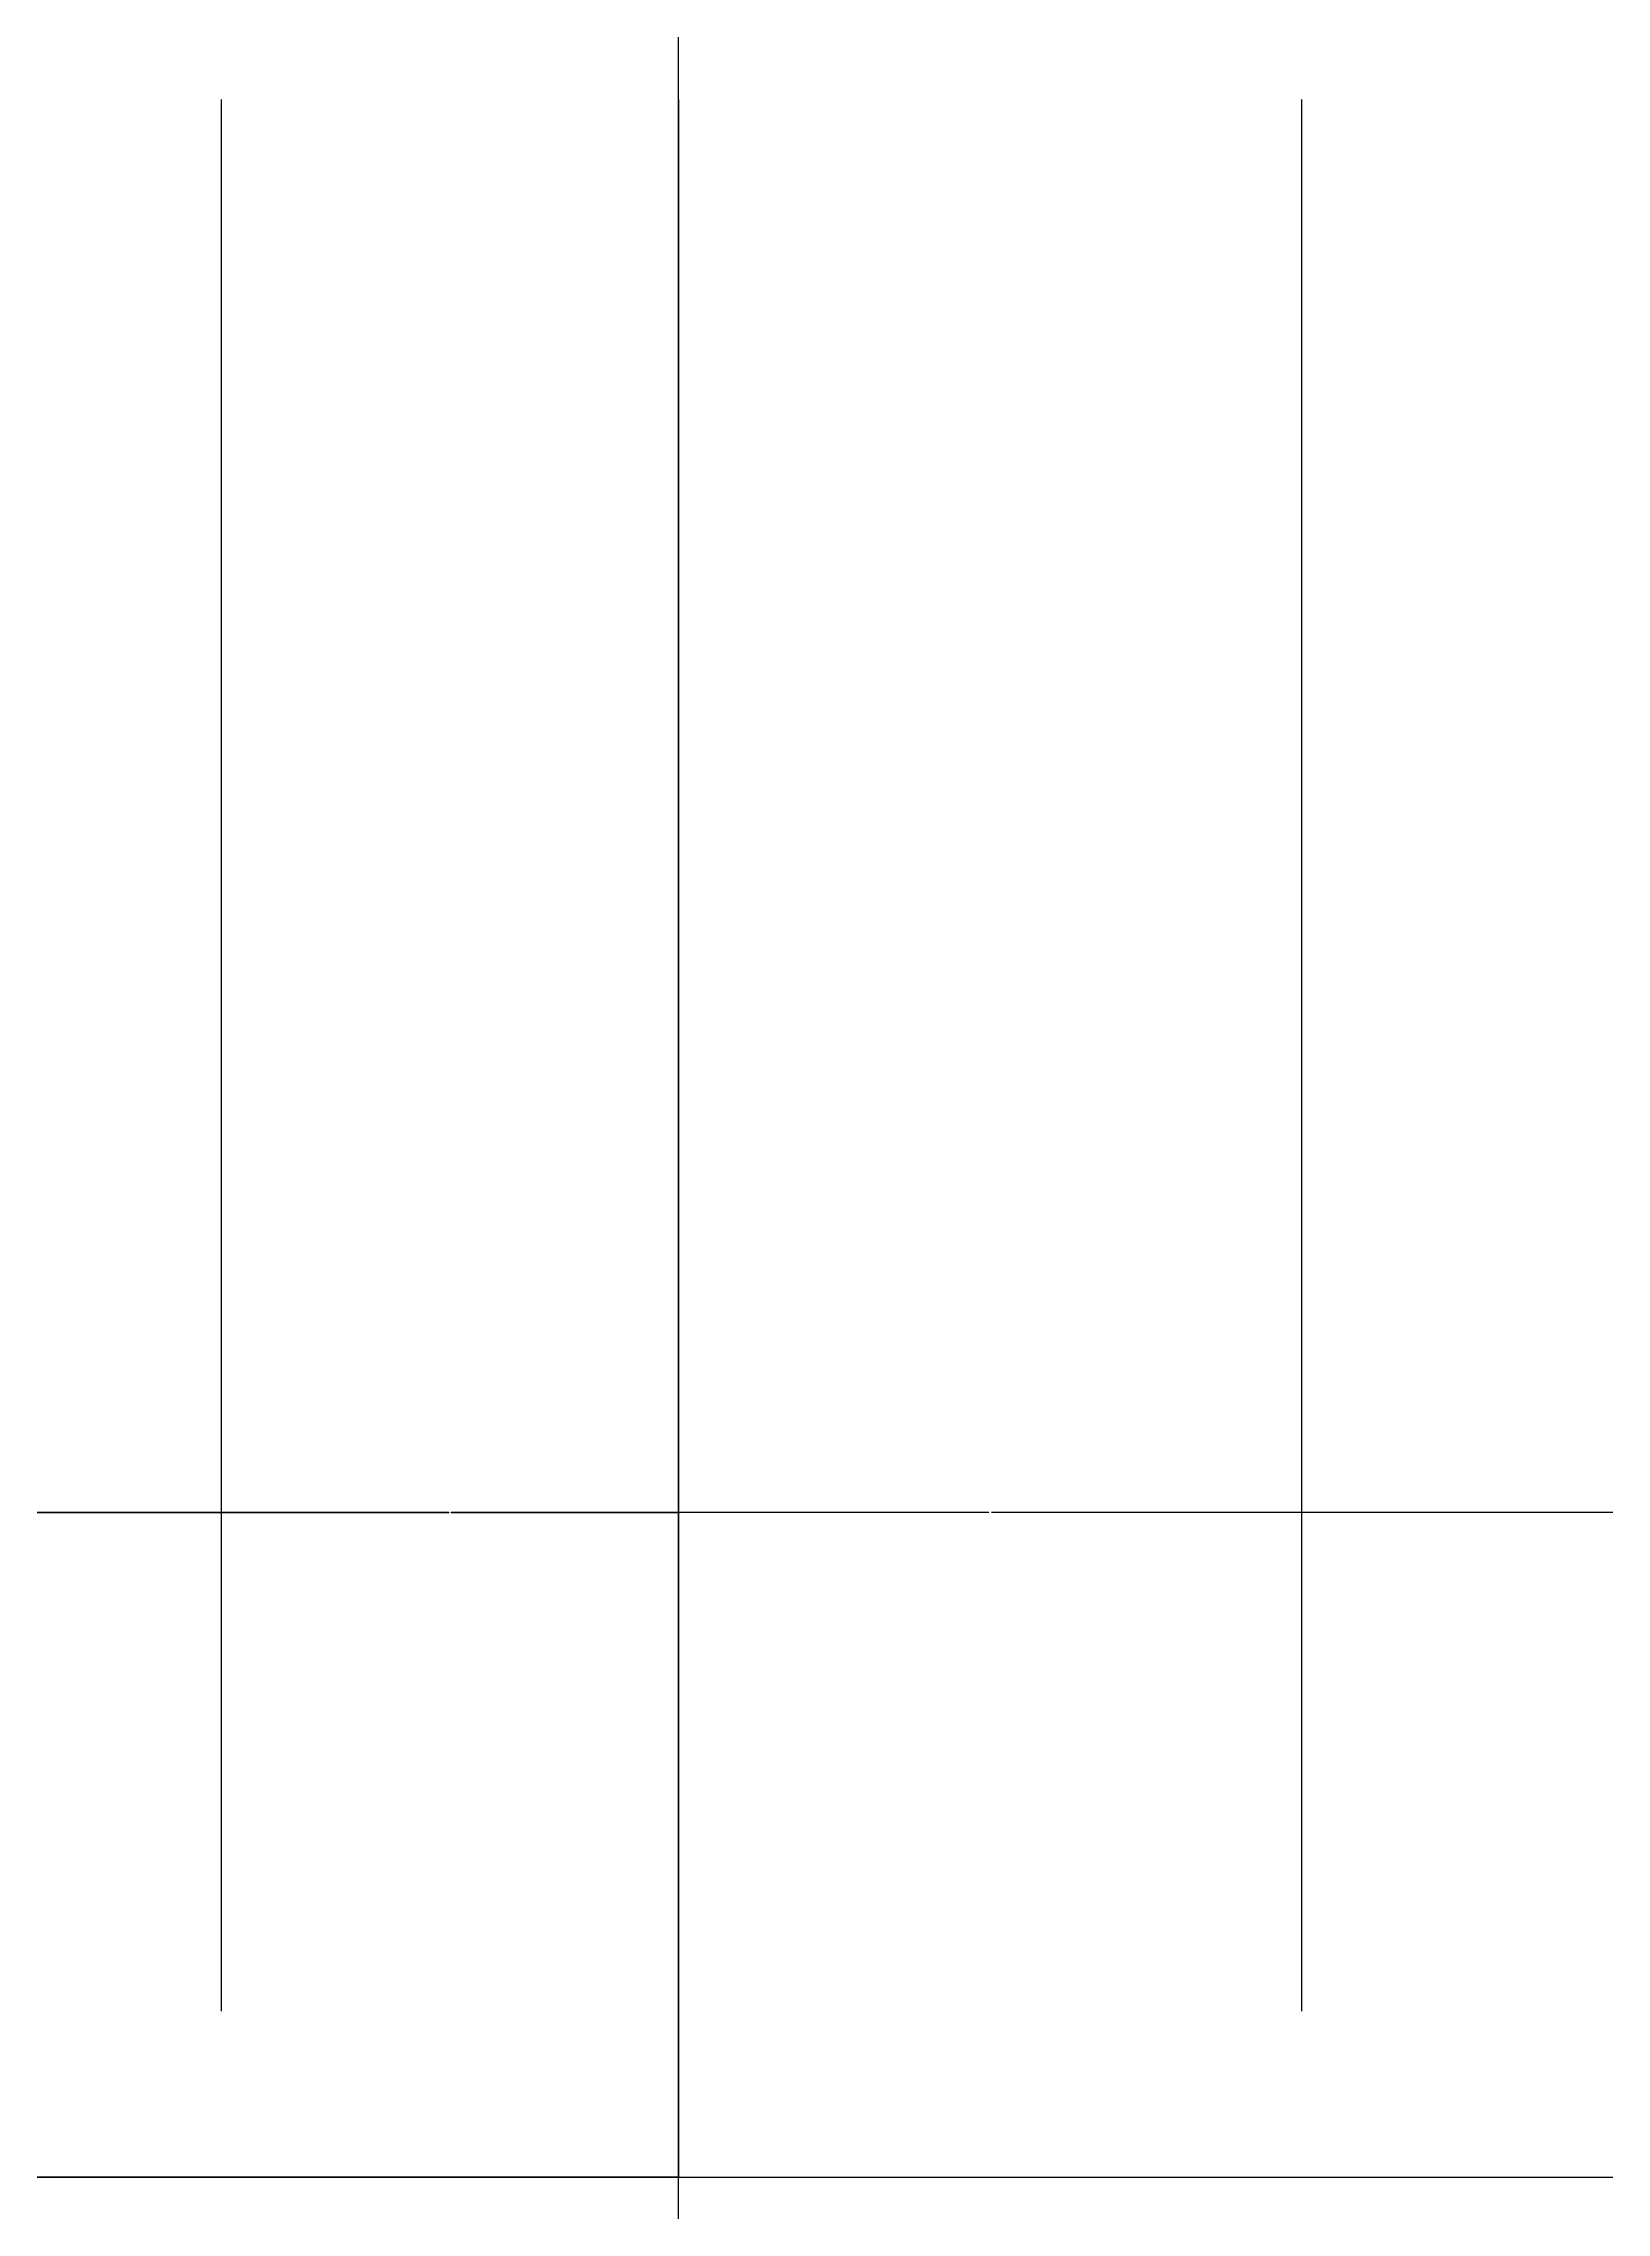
# Model space of a CAD drawing. Header units: metres. Extents: x 338339 to 1133840, y -479113 to 96125.
# Drawn here: x 405897 to 407778, y -177034 to -174424 of the extents above; entities that cross this region are included whole.
import ezdxf

# ---------------------------------------------------------------- set-up
doc = ezdxf.new("R2010")
doc.units = ezdxf.units.M
for name, color, linetype in [('AXIS', 3, 'Continuous'), ('DOTE', 1, 'Continuous'), ('PUB_DIM', 3, 'Continuous')]:
    doc.layers.add(name, color=color, linetype=linetype)
doc.dimstyles.get("Standard").update_dxf_attribs({"dimtxt": 2.5, "dimasz": 2.5, "dimexe": 1.25, "dimexo": 0.625, "dimtad": 1, "dimcen": 2.5, "dimazin": 3, "dimtfac": 1, "dimtmove": 0, "dimatfit": 3})

# ---------------------------------------------------------------- blocks, each defined once
blk = doc.blocks.new('*D1')
for p, q in [((404061.24, -174491.32), (404061.24, -176991.32)), ((406661.24, -174491.32), (406661.24, -176991.32)), ((405359.24, -176991.32), (404060.99, -176991.32)), ((406661.49, -176991.32), (405363.24, -176991.32))]:
    blk.add_line(p, q)
at = {"layer": 'Defpoints'}
for p in [(404061.24, -174491.32), (406661.24, -174491.32), (406661.24, -176991.32)]:
    blk.add_point(p, dxfattribs=at)
at = {"layer": 'AXIS', "insert": (405361.24, -176991.32), "char_height": 1, "attachment_point": 5}
blk.add_mtext('2600', dxfattribs=at)
blk = doc.blocks.new('*D26')
for p, q in [((404611.24, -176491.32), (404611.24, -176191.32)), ((404611.49, -176191.32), (405359.24, -176191.32)), ((405363.24, -176191.32), (406110.99, -176191.32)), ((406111.24, -176491.32), (406111.24, -176191.32))]:
    blk.add_line(p, q)
at = {"layer": 'Defpoints'}
for p in [(404611.24, -176191.32), (404611.24, -176491.32), (406111.24, -176491.32)]:
    blk.add_point(p, dxfattribs=at)
at = {"layer": 'PUB_DIM', "insert": (405361.24, -176191.32), "char_height": 1, "attachment_point": 5}
blk.add_mtext('1500', dxfattribs=at)
blk = doc.blocks.new('*D27')
for p, q in [((406111.24, -176491.32), (406111.24, -176191.32)), ((406111.49, -176191.32), (406384.74, -176191.32)), ((406387.74, -176191.32), (406660.99, -176191.32)), ((406661.24, -176491.32), (406661.24, -176191.32))]:
    blk.add_line(p, q)
at = {"layer": 'Defpoints'}
for p in [(406111.24, -176191.32), (406111.24, -176491.32), (406661.24, -176491.32)]:
    blk.add_point(p, dxfattribs=at)
at = {"layer": 'PUB_DIM', "insert": (406386.24, -176191.32), "char_height": 1, "attachment_point": 5}
blk.add_mtext('550', dxfattribs=at)
blk = doc.blocks.new('*D42')
for p, q in [((408309.24, -176191.32), (407410.99, -176191.32)), ((407411.24, -176491.32), (407411.24, -176191.32)), ((409211.49, -176191.32), (408313.24, -176191.32)), ((409211.24, -176491.32), (409211.24, -176191.32))]:
    blk.add_line(p, q)
at = {"layer": 'Defpoints'}
for p in [(409211.24, -176191.32), (407411.24, -176491.32), (409211.24, -176491.32)]:
    blk.add_point(p, dxfattribs=at)
at = {"layer": 'PUB_DIM', "insert": (408311.24, -176191.32), "char_height": 1, "attachment_point": 5}
blk.add_mtext('1800', dxfattribs=at)
blk = doc.blocks.new('*D43')
for p, q in [((406661.24, -174491.32), (406661.24, -176991.32)), ((409961.24, -174491.32), (409961.24, -176991.32)), ((406661.49, -176991.32), (408309.24, -176991.32)), ((408313.24, -176991.32), (409960.99, -176991.32))]:
    blk.add_line(p, q)
at = {"layer": 'Defpoints'}
for p in [(406661.24, -174491.32), (409961.24, -174491.32), (406661.24, -176991.32)]:
    blk.add_point(p, dxfattribs=at)
at = {"layer": 'AXIS', "insert": (408311.24, -176991.32), "char_height": 1, "attachment_point": 5}
blk.add_mtext('3300', dxfattribs=at)
blk = doc.blocks.new('*D50')
for p, q in [((405359.24, -176191.32), (404610.99, -176191.32)), ((404611.24, -176491.32), (404611.24, -176191.32)), ((406111.49, -176191.32), (405363.24, -176191.32)), ((406111.24, -176491.32), (406111.24, -176191.32))]:
    blk.add_line(p, q)
at = {"layer": 'Defpoints'}
for p in [(406111.24, -176191.32), (404611.24, -176491.32), (406111.24, -176491.32)]:
    blk.add_point(p, dxfattribs=at)
at = {"layer": 'PUB_DIM', "insert": (405361.24, -176191.32), "char_height": 1, "attachment_point": 5}
blk.add_mtext('1500', dxfattribs=at)
blk = doc.blocks.new('*D51')
for p, q in [((406384.74, -176191.32), (406110.99, -176191.32)), ((406111.24, -176491.32), (406111.24, -176191.32)), ((406661.49, -176191.32), (406387.74, -176191.32)), ((406661.24, -176491.32), (406661.24, -176191.32))]:
    blk.add_line(p, q)
at = {"layer": 'Defpoints'}
for p in [(406661.24, -176191.32), (406111.24, -176491.32), (406661.24, -176491.32)]:
    blk.add_point(p, dxfattribs=at)
at = {"layer": 'PUB_DIM', "insert": (406386.24, -176191.32), "char_height": 1, "attachment_point": 5}
blk.add_mtext('550', dxfattribs=at)
blk = doc.blocks.new('*D52')
for p, q in [((404061.24, -174491.32), (404061.24, -176991.32)), ((406661.24, -174491.32), (406661.24, -176991.32)), ((404061.49, -176991.32), (405359.24, -176991.32)), ((405363.24, -176991.32), (406660.99, -176991.32))]:
    blk.add_line(p, q)
at = {"layer": 'Defpoints'}
for p in [(404061.24, -174491.32), (406661.24, -174491.32), (404061.24, -176991.32)]:
    blk.add_point(p, dxfattribs=at)
at = {"layer": 'AXIS', "insert": (405361.24, -176991.32), "char_height": 1, "attachment_point": 5}
blk.add_mtext('2600', dxfattribs=at)
blk = doc.blocks.new('*D53')
for p, q in [((407034.74, -176191.32), (406660.99, -176191.32)), ((406661.24, -176491.32), (406661.24, -176191.32)), ((407411.49, -176191.32), (407037.74, -176191.32)), ((407411.24, -176491.32), (407411.24, -176191.32))]:
    blk.add_line(p, q)
at = {"layer": 'Defpoints'}
for p in [(407411.24, -176191.32), (406661.24, -176491.32), (407411.24, -176491.32)]:
    blk.add_point(p, dxfattribs=at)
at = {"layer": 'PUB_DIM', "insert": (407036.24, -176191.32), "char_height": 1, "attachment_point": 5}
blk.add_mtext('750', dxfattribs=at)

msp = doc.modelspace()

# ---------------------------------------------------------------- linework, layer by layer
at = {"layer": 'AXIS'}
for p, q in [((406111.24, -176791.32), (406111.24, -174491.32)), ((406111.24, -176791.32), (406111.24, -174491.32)), ((406661.24, -178491.32), (406661.24, -174491.32)), ((406661.24, -178491.32), (406661.24, -174491.32)), ((407411.24, -176791.32), (407411.24, -174491.32))]:
    msp.add_line(p, q, dxfattribs=at)
at = {"layer": 'DOTE'}
for q in [(406661.24, -159091.32), (406661.24, -159591.32)]:
    msp.add_line((406661.24, -174491.32), q, dxfattribs=at)

# ---------------------------------------------------------------- dimensions: what is measured, and where the dimension line sits
at = {"layer": 'AXIS'}
for base, p1, p2, picture, middle in [((406661.24, -176991.32), (406661.24, -174491.32), (404061.24, -174491.32), '*D1', (405361.24, -176991.32)), ((404061.24, -176991.32), (404061.24, -174491.32), (406661.24, -174491.32), '*D52', (405361.24, -176991.32)), ((406661.24, -176991.32), (406661.24, -174491.32), (409961.24, -174491.32), '*D43', (408311.24, -176991.32))]:
    dim = msp.add_linear_dim(base=base, p1=p1, p2=p2, dimstyle='Standard', dxfattribs=at)
    dim.commit()
    dim.dimension.update_dxf_attribs({"geometry": picture, "text_midpoint": middle})
at = {"layer": 'PUB_DIM'}
for base, p1, p2, picture, middle in [((406111.24, -176191.32), (406111.24, -176491.32), (404611.24, -176491.32), '*D50', (405361.24, -176191.32)), ((404611.24, -176191.32), (404611.24, -176491.32), (406111.24, -176491.32), '*D26', (405361.24, -176191.32)), ((406661.24, -176191.32), (406661.24, -176491.32), (406111.24, -176491.32), '*D51', (406386.24, -176191.32)), ((406111.24, -176191.32), (406111.24, -176491.32), (406661.24, -176491.32), '*D27', (406386.24, -176191.32)), ((407411.24, -176191.32), (407411.24, -176491.32), (406661.24, -176491.32), '*D53', (407036.24, -176191.32)), ((409211.24, -176191.32), (409211.24, -176491.32), (407411.24, -176491.32), '*D42', (408311.24, -176191.32))]:
    dim = msp.add_linear_dim(base=base, p1=p1, p2=p2, dimstyle='Standard', dxfattribs=at)
    dim.commit()
    dim.dimension.update_dxf_attribs({"geometry": picture, "text_midpoint": middle})

doc.saveas('drawing.dxf')
